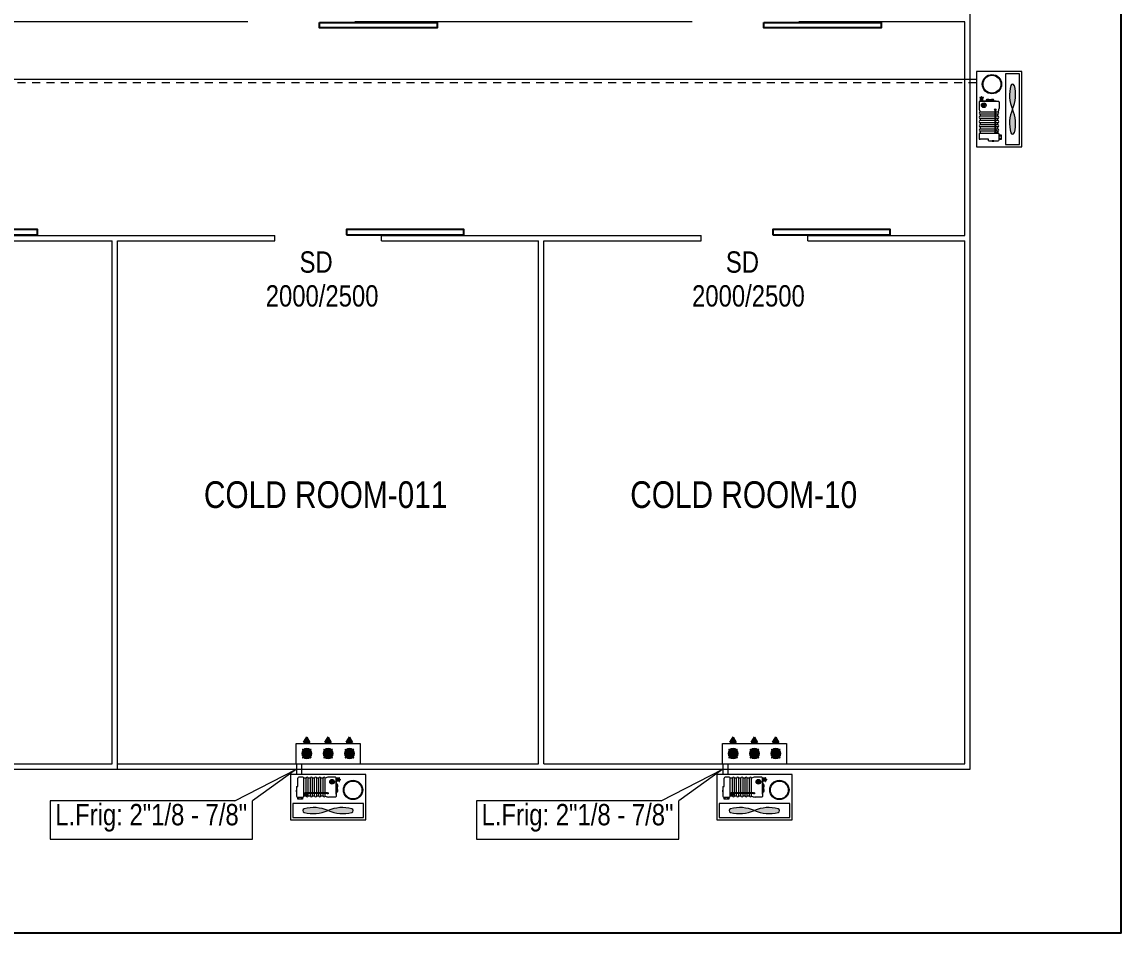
# Model space of a CAD drawing. Header units: millimetres. Extents: x 3417.1 to 3507.1, y 1298.2 to 1329.8.
# Drawn here: x 3486.51 to 3507.11, y 1298.18 to 1315.26 of the extents above; entities that cross this region are included whole.
import ezdxf

# ---------------------------------------------------------------- set-up
doc = ezdxf.new("R2010")
doc.units = ezdxf.units.MM
doc.linetypes.add('JIS_02_0.7', pattern=[1.35, 0.75, -0.6])
for name, color, linetype, lineweight in [('Contour', 7, 'Continuous', 9), ('Froid', 6, 'Continuous', 9), ('P.A.C', 112, 'Continuous', 13)]:
    doc.layers.add(name, color=color, linetype=linetype, lineweight=lineweight)
doc.layers.add('Porte', color=8, linetype='Continuous')
doc.layers.add('Text01', color=42, linetype='Continuous')
doc.styles.get("Standard").update_dxf_attribs({"font": 'arial.ttf'})

# ---------------------------------------------------------------- blocks, each defined once
blk = doc.blocks.new('GTEW')
at = {"layer": 'Froid'}
h = blk.add_hatch(color=256, dxfattribs=at)
h.dxf.hatch_style = 1
h.set_gradient(color1=(255, 0, 255), color2=(173, 173, 173), tint=1, name='SPHERICAL')
h.paths.add_polyline_path([(3505.073, 1313.621, 0.170197), (3505.107, 1314.065, 0.76774), (3505.039, 1314.065, 0.170197)])
h.paths.add_polyline_path([(3505.039, 1313.177, 0.76774), (3505.107, 1313.177, 0.170197), (3505.073, 1313.621, 0.170197)])
h = blk.add_hatch(color=256, dxfattribs=at)
h.dxf.hatch_style = 1
h.paths.add_polyline_path([(3504.496, 1313.854), (3504.498, 1313.85), (3504.487, 1313.85), (3504.489, 1313.854)])
h.paths.add_polyline_path([(3504.496, 1313.85), (3504.496, 1313.847), (3504.49, 1313.847), (3504.49, 1313.85)])
h.paths.add_polyline_path([(3504.498, 1313.85), (3504.498, 1313.847), (3504.496, 1313.847), (3504.496, 1313.85)])
h.paths.add_polyline_path([(3504.49, 1313.85), (3504.49, 1313.847), (3504.487, 1313.847), (3504.487, 1313.85)])
h = blk.add_hatch(color=256, dxfattribs=at)
h.dxf.hatch_style = 1
h.paths.add_polyline_path([(3504.551, 1313.736), (3504.551, 1313.656, -0.103921), (3504.534, 1313.652, -1), (3504.534, 1313.74, -0.103921)])
h = blk.add_hatch(color=256, dxfattribs=at)
h.dxf.hatch_style = 1
h.paths.add_polyline_path([(3504.749, 1313.605, -1), (3504.749, 1313.623, -1)])
h = blk.add_hatch(color=256, dxfattribs=at)
h.dxf.hatch_style = 1
h.paths.add_polyline_path([(3504.794, 1313.18), (3504.797, 1313.18), (3504.797, 1313.17), (3504.776, 1313.17, 0.190781)])
h.paths.add_polyline_path([(3504.768, 1313.17), (3504.763, 1313.17, -0.414214), (3504.743, 1313.19), (3504.743, 1313.198, 0.376247)])
h.paths.add_polyline_path([(3504.746, 1313.21, 0.106016), (3504.743, 1313.198), (3504.743, 1313.21)])
h.paths.add_polyline_path([(3504.774, 1313.18), (3504.775, 1313.18, -0.041034), (3504.772, 1313.18, -0.427359), (3504.754, 1313.199, 0.398981)])
h = blk.add_hatch(color=256, dxfattribs=at)
h.dxf.hatch_style = 1
h.paths.add_polyline_path([(3504.797, 1313.21), (3504.797, 1313.185, -0.051406), (3504.794, 1313.18), (3504.775, 1313.18, 0.579239), (3504.786, 1313.21)])
for points in [[(3491.787, 1301.759), (3491.906, 1301.759), (3491.846, 1301.86)], [(3492.187, 1301.759), (3492.306, 1301.759), (3492.246, 1301.86)], [(3492.587, 1301.759), (3492.706, 1301.759), (3492.646, 1301.86)], [(3499.777, 1301.759), (3499.896, 1301.759), (3499.836, 1301.86)], [(3500.177, 1301.759), (3500.296, 1301.759), (3500.236, 1301.86)], [(3500.577, 1301.759), (3500.696, 1301.759), (3500.636, 1301.86)]]:
    blk.add_hatch(color=256, dxfattribs=at).paths.add_polyline_path(points)
h = blk.add_hatch(color=256, dxfattribs=at)
h.dxf.hatch_style = 1
h.paths.add_polyline_path([(3492.36, 1301), (3492.279, 1301, -0.103921), (3492.276, 1301.017, -1), (3492.363, 1301.017, -0.103921)])
h = blk.add_hatch(color=256, dxfattribs=at)
h.dxf.hatch_style = 1
h.paths.add_polyline_path([(3492.478, 1301.055), (3492.473, 1301.053), (3492.473, 1301.064), (3492.478, 1301.062)])
h.paths.add_polyline_path([(3492.473, 1301.055), (3492.47, 1301.055), (3492.47, 1301.061), (3492.473, 1301.061)])
h.paths.add_polyline_path([(3492.473, 1301.053), (3492.47, 1301.053), (3492.47, 1301.055), (3492.473, 1301.055)])
h.paths.add_polyline_path([(3492.473, 1301.061), (3492.47, 1301.061), (3492.47, 1301.064), (3492.473, 1301.064)])
h = blk.add_hatch(color=256, dxfattribs=at)
h.dxf.hatch_style = 1
h.paths.add_polyline_path([(3500.35, 1301), (3500.269, 1301, -0.103921), (3500.266, 1301.017, -1), (3500.353, 1301.017, -0.103921)])
h = blk.add_hatch(color=256, dxfattribs=at)
h.dxf.hatch_style = 1
h.paths.add_polyline_path([(3500.468, 1301.055), (3500.463, 1301.053), (3500.463, 1301.064), (3500.468, 1301.062)])
h.paths.add_polyline_path([(3500.463, 1301.055), (3500.46, 1301.055), (3500.46, 1301.061), (3500.463, 1301.061)])
h.paths.add_polyline_path([(3500.463, 1301.053), (3500.46, 1301.053), (3500.46, 1301.055), (3500.463, 1301.055)])
h.paths.add_polyline_path([(3500.463, 1301.061), (3500.46, 1301.061), (3500.46, 1301.064), (3500.463, 1301.064)])
h = blk.add_hatch(color=256, dxfattribs=at)
h.dxf.hatch_style = 1
h.paths.add_polyline_path([(3491.804, 1300.757), (3491.804, 1300.754), (3491.793, 1300.754), (3491.793, 1300.775, 0.190781)])
h.paths.add_polyline_path([(3491.793, 1300.783), (3491.793, 1300.788, -0.414214), (3491.813, 1300.808), (3491.822, 1300.808, 0.376247)])
h.paths.add_polyline_path([(3491.833, 1300.805, 0.106016), (3491.822, 1300.808), (3491.833, 1300.808)])
h.paths.add_polyline_path([(3491.804, 1300.778), (3491.804, 1300.776, -0.041034), (3491.803, 1300.779, -0.427359), (3491.823, 1300.797, 0.398981)])
h = blk.add_hatch(color=256, dxfattribs=at)
h.dxf.hatch_style = 1
h.paths.add_polyline_path([(3491.833, 1300.754), (3491.809, 1300.754, -0.051406), (3491.804, 1300.757), (3491.804, 1300.776, 0.579239), (3491.833, 1300.765)])
h = blk.add_hatch(color=256, dxfattribs=at)
h.dxf.hatch_style = 1
h.paths.add_polyline_path([(3492.229, 1300.802, -1), (3492.246, 1300.802, -1)])
h = blk.add_hatch(color=256, dxfattribs=at)
h.dxf.hatch_style = 1
h.paths.add_polyline_path([(3499.794, 1300.757), (3499.794, 1300.754), (3499.783, 1300.754), (3499.783, 1300.775, 0.190781)])
h.paths.add_polyline_path([(3499.783, 1300.783), (3499.783, 1300.788, -0.414214), (3499.803, 1300.808), (3499.812, 1300.808, 0.376247)])
h.paths.add_polyline_path([(3499.823, 1300.805, 0.106016), (3499.812, 1300.808), (3499.823, 1300.808)])
h.paths.add_polyline_path([(3499.794, 1300.778), (3499.794, 1300.776, -0.041034), (3499.793, 1300.779, -0.427359), (3499.813, 1300.797, 0.398981)])
h = blk.add_hatch(color=256, dxfattribs=at)
h.dxf.hatch_style = 1
h.paths.add_polyline_path([(3499.823, 1300.754), (3499.799, 1300.754, -0.051406), (3499.794, 1300.757), (3499.794, 1300.776, 0.579239), (3499.823, 1300.765)])
h = blk.add_hatch(color=256, dxfattribs=at)
h.dxf.hatch_style = 1
h.paths.add_polyline_path([(3500.219, 1300.802, -1), (3500.236, 1300.802, -1)])
h = blk.add_hatch(color=256, dxfattribs=at)
h.dxf.hatch_style = 1
h.set_gradient(color1=(255, 0, 255), color2=(173, 173, 173), tint=1, name='SPHERICAL')
h.paths.add_polyline_path([(3492.244, 1300.478, 0.170197), (3492.688, 1300.444, 0.76774), (3492.688, 1300.512, 0.170197)])
h.paths.add_polyline_path([(3491.8, 1300.512, 0.76774), (3491.8, 1300.444, 0.170197), (3492.244, 1300.478, 0.170197)])
h = blk.add_hatch(color=256, dxfattribs=at)
h.dxf.hatch_style = 1
h.set_gradient(color1=(255, 0, 255), color2=(173, 173, 173), tint=1, name='SPHERICAL')
h.paths.add_polyline_path([(3500.234, 1300.478, 0.170197), (3500.678, 1300.444, 0.76774), (3500.678, 1300.512, 0.170197)])
h.paths.add_polyline_path([(3499.79, 1300.512, 0.76774), (3499.79, 1300.444, 0.170197), (3500.234, 1300.478, 0.170197)])
at = {"layer": 'Contour'}
for p, q in [((3504.281, 1301.256), (3504.281, 1325.256)), ((3490.744, 1315.256), (3484.419, 1315.256)), ((3499.069, 1315.256), (3492.744, 1315.256)), ((3504.181, 1315.256), (3501.069, 1315.256)), ((3504.181, 1311.256), (3504.181, 1315.256)), ((3485.256, 1311.256), (3491.246, 1311.256)), ((3491.246, 1311.156), (3491.246, 1311.256)), ((3493.246, 1311.256), (3499.236, 1311.256)), ((3493.246, 1311.156), (3493.246, 1311.256)), ((3499.236, 1311.156), (3499.236, 1311.256)), ((3501.236, 1311.256), (3504.181, 1311.256)), ((3501.236, 1311.156), (3501.236, 1311.256)), ((3485.256, 1311.156), (3488.201, 1311.156)), ((3488.201, 1301.356), (3488.201, 1311.156)), ((3488.301, 1311.156), (3491.246, 1311.156)), ((3488.301, 1301.356), (3488.301, 1311.156)), ((3493.246, 1311.156), (3496.191, 1311.156)), ((3496.191, 1301.356), (3496.191, 1311.156)), ((3496.291, 1311.156), (3499.236, 1311.156)), ((3496.291, 1301.356), (3496.291, 1311.156)), ((3501.236, 1311.156), (3504.181, 1311.156)), ((3504.181, 1301.356), (3504.181, 1311.156)), ((3424.281, 1301.256), (3504.281, 1301.256)), ((3480.311, 1301.356), (3488.201, 1301.356)), ((3488.301, 1301.356), (3496.191, 1301.356)), ((3488.301, 1301.256), (3488.301, 1301.356)), ((3496.291, 1301.356), (3504.181, 1301.356))]:
    blk.add_line(p, q, dxfattribs=at)
at = {"layer": 'Froid'}
for p, q in [((3504.397, 1314.18), (3468.571, 1314.18)), ((3504.489, 1313.854), (3504.487, 1313.85)), ((3504.487, 1313.847), (3504.487, 1313.85)), ((3504.487, 1313.85), (3504.498, 1313.85)), ((3504.496, 1313.854), (3504.489, 1313.854)), ((3504.489, 1313.847), (3504.496, 1313.847)), ((3504.49, 1313.85), (3504.49, 1313.847)), ((3504.498, 1313.85), (3504.496, 1313.854)), ((3504.496, 1313.85), (3504.496, 1313.847)), ((3504.498, 1313.847), (3504.498, 1313.85)), ((3504.551, 1313.656), (3504.551, 1313.736)), ((3504.603, 1313.805), (3504.603, 1313.8)), ((3504.611, 1313.8), (3504.611, 1313.805)), ((3504.617, 1313.805), (3504.617, 1313.8)), ((3504.692, 1313.805), (3504.692, 1313.8)), ((3504.699, 1313.8), (3504.699, 1313.805)), ((3504.699, 1313.8), (3504.699, 1313.803)), ((3504.706, 1313.805), (3504.706, 1313.8)), ((3504.465, 1313.568), (3504.465, 1313.568)), ((3504.797, 1313.568), (3504.469, 1313.568)), ((3504.797, 1313.528), (3504.469, 1313.528)), ((3504.743, 1313.603), (3504.743, 1313.19)), ((3504.754, 1313.603), (3504.754, 1313.452)), ((3504.801, 1313.568), (3504.801, 1313.568)), ((3504.797, 1313.489), (3504.469, 1313.489)), ((3504.797, 1313.449), (3504.469, 1313.449)), ((3504.797, 1313.409), (3504.469, 1313.409)), ((3504.797, 1313.369), (3504.469, 1313.369)), ((3504.797, 1313.329), (3504.469, 1313.329)), ((3504.754, 1313.438), (3504.754, 1313.22)), ((3504.445, 1313.149), (3504.445, 1313.077)), ((3504.801, 1313.169), (3504.465, 1313.169)), ((3504.797, 1313.29), (3504.469, 1313.29)), ((3504.797, 1313.25), (3504.469, 1313.25)), ((3504.797, 1313.21), (3504.469, 1313.21)), ((3504.821, 1313.048), (3504.821, 1313.149)), ((3504.623, 1313.057), (3504.465, 1313.057)), ((3504.623, 1313.028), (3504.623, 1313.057)), ((3504.623, 1313.028), (3504.801, 1313.028)), ((3504.699, 1313.022), (3504.699, 1313.028)), ((3504.706, 1313.028), (3504.706, 1313.022)), ((3504.713, 1313.022), (3504.713, 1313.028)), ((3491.787, 1301.759), (3491.846, 1301.86)), ((3491.846, 1301.86), (3491.906, 1301.759)), ((3492.187, 1301.759), (3492.246, 1301.86)), ((3492.246, 1301.86), (3492.306, 1301.759)), ((3492.587, 1301.759), (3492.646, 1301.86)), ((3492.646, 1301.86), (3492.706, 1301.759)), ((3499.777, 1301.759), (3499.836, 1301.86)), ((3499.836, 1301.86), (3499.896, 1301.759)), ((3500.177, 1301.759), (3500.236, 1301.86)), ((3500.236, 1301.86), (3500.296, 1301.759)), ((3500.577, 1301.759), (3500.636, 1301.86)), ((3500.636, 1301.86), (3500.696, 1301.759)), ((3491.646, 1301.735), (3492.846, 1301.735)), ((3491.646, 1301.356), (3491.646, 1301.735)), ((3491.787, 1301.759), (3491.906, 1301.759)), ((3492.187, 1301.759), (3492.306, 1301.759)), ((3492.587, 1301.759), (3492.706, 1301.759)), ((3492.846, 1301.735), (3492.846, 1301.356)), ((3499.636, 1301.735), (3500.836, 1301.735)), ((3499.636, 1301.356), (3499.636, 1301.735)), ((3499.777, 1301.759), (3499.896, 1301.759)), ((3500.177, 1301.759), (3500.296, 1301.759)), ((3500.577, 1301.759), (3500.696, 1301.759)), ((3500.836, 1301.735), (3500.836, 1301.356)), ((3491.646, 1301.356), (3492.846, 1301.356)), ((3491.747, 1301.356), (3491.747, 1301.154)), ((3499.636, 1301.356), (3500.836, 1301.356)), ((3499.737, 1301.356), (3499.737, 1301.154)), ((3491.68, 1300.928), (3491.68, 1301.086)), ((3491.772, 1301.106), (3491.7, 1301.106)), ((3491.792, 1300.75), (3491.792, 1301.086)), ((3491.833, 1300.754), (3491.833, 1301.082)), ((3491.873, 1300.754), (3491.873, 1301.082)), ((3491.913, 1300.754), (3491.913, 1301.082)), ((3491.953, 1300.754), (3491.953, 1301.082)), ((3491.993, 1300.754), (3491.993, 1301.082)), ((3492.032, 1300.754), (3492.032, 1301.082)), ((3492.072, 1300.754), (3492.072, 1301.082)), ((3492.112, 1300.754), (3492.112, 1301.082)), ((3492.152, 1300.754), (3492.152, 1301.082)), ((3492.192, 1301.086), (3492.191, 1301.086)), ((3492.192, 1300.754), (3492.192, 1301.082)), ((3492.279, 1301), (3492.36, 1301)), ((3492.47, 1301.064), (3492.473, 1301.064)), ((3492.47, 1301.062), (3492.47, 1301.055)), ((3492.473, 1301.061), (3492.47, 1301.061)), ((3492.473, 1301.055), (3492.47, 1301.055)), ((3492.47, 1301.053), (3492.473, 1301.053)), ((3492.473, 1301.064), (3492.473, 1301.053)), ((3492.478, 1301.062), (3492.473, 1301.064)), ((3492.473, 1301.053), (3492.478, 1301.055)), ((3492.478, 1301.055), (3492.478, 1301.062)), ((3499.67, 1300.928), (3499.67, 1301.086)), ((3499.762, 1301.106), (3499.69, 1301.106)), ((3499.782, 1300.75), (3499.782, 1301.086)), ((3499.823, 1300.754), (3499.823, 1301.082)), ((3499.863, 1300.754), (3499.863, 1301.082)), ((3499.903, 1300.754), (3499.903, 1301.082)), ((3499.943, 1300.754), (3499.943, 1301.082)), ((3499.983, 1300.754), (3499.983, 1301.082)), ((3500.022, 1300.754), (3500.022, 1301.082)), ((3500.062, 1300.754), (3500.062, 1301.082)), ((3500.102, 1300.754), (3500.102, 1301.082)), ((3500.142, 1300.754), (3500.142, 1301.082)), ((3500.182, 1301.086), (3500.181, 1301.086)), ((3500.182, 1300.754), (3500.182, 1301.082)), ((3500.269, 1301), (3500.35, 1301)), ((3500.46, 1301.064), (3500.463, 1301.064)), ((3500.46, 1301.062), (3500.46, 1301.055)), ((3500.463, 1301.061), (3500.46, 1301.061)), ((3500.463, 1301.055), (3500.46, 1301.055)), ((3500.46, 1301.053), (3500.463, 1301.053)), ((3500.463, 1301.064), (3500.463, 1301.053)), ((3500.468, 1301.062), (3500.463, 1301.064)), ((3500.463, 1301.053), (3500.468, 1301.055)), ((3500.468, 1301.055), (3500.468, 1301.062)), ((3491.645, 1300.852), (3491.651, 1300.852)), ((3491.651, 1300.845), (3491.645, 1300.845)), ((3491.645, 1300.838), (3491.651, 1300.838)), ((3491.651, 1300.928), (3491.651, 1300.75)), ((3491.651, 1300.928), (3491.68, 1300.928)), ((3492.227, 1300.808), (3491.813, 1300.808)), ((3492.061, 1300.797), (3491.844, 1300.797)), ((3492.226, 1300.797), (3492.076, 1300.797)), ((3492.192, 1300.75), (3492.191, 1300.75)), ((3492.429, 1300.948), (3492.423, 1300.948)), ((3492.423, 1300.94), (3492.429, 1300.94)), ((3492.429, 1300.934), (3492.423, 1300.934)), ((3492.429, 1300.859), (3492.423, 1300.859)), ((3492.423, 1300.852), (3492.426, 1300.852)), ((3492.423, 1300.852), (3492.429, 1300.852)), ((3492.429, 1300.845), (3492.423, 1300.845)), ((3499.635, 1300.852), (3499.641, 1300.852)), ((3499.641, 1300.845), (3499.635, 1300.845)), ((3499.635, 1300.838), (3499.641, 1300.838)), ((3499.641, 1300.928), (3499.641, 1300.75)), ((3499.641, 1300.928), (3499.67, 1300.928)), ((3500.217, 1300.808), (3499.803, 1300.808)), ((3500.051, 1300.797), (3499.834, 1300.797)), ((3500.216, 1300.797), (3500.066, 1300.797)), ((3500.182, 1300.75), (3500.181, 1300.75)), ((3500.419, 1300.948), (3500.413, 1300.948)), ((3500.413, 1300.94), (3500.419, 1300.94)), ((3500.419, 1300.934), (3500.413, 1300.934)), ((3500.419, 1300.859), (3500.413, 1300.859)), ((3500.413, 1300.852), (3500.416, 1300.852)), ((3500.413, 1300.852), (3500.419, 1300.852)), ((3500.419, 1300.845), (3500.413, 1300.845)), ((3491.671, 1300.73), (3491.772, 1300.73)), ((3499.661, 1300.73), (3499.762, 1300.73))]:
    blk.add_line(p, q, dxfattribs=at)
at = {"layer": 'Froid', "linetype": 'JIS_02_0.7', "ltscale": 0.2}
blk.add_line((3504.397, 1314.117), (3468.571, 1314.117), dxfattribs=at)
at = {"layer": 'Froid', "color": 8}
for p, q in [((3490.496, 1300.657), (3491.655, 1301.256)), ((3491.655, 1301.255), (3490.827, 1300.657)), ((3498.486, 1300.657), (3499.645, 1301.256)), ((3499.645, 1301.255), (3498.817, 1300.657))]:
    blk.add_line(p, q, dxfattribs=at)
at = {"layer": 'Froid', "linetype": 'JIS_02_0.7'}
for p, q in [((3491.655, 1301.356), (3491.655, 1301.154)), ((3499.645, 1301.356), (3499.645, 1301.154))]:
    blk.add_line(p, q, dxfattribs=at)
at = {"layer": 'Froid', "ltscale": 0.1}
for points in [[(3505.25, 1312.915), (3505.25, 1314.33), (3504.397, 1314.33), (3504.397, 1312.915)], [(3491.539, 1300.301), (3492.953, 1300.301), (3492.953, 1301.154), (3491.539, 1301.154)], [(3499.529, 1300.301), (3500.943, 1300.301), (3500.943, 1301.154), (3499.529, 1301.154)]]:
    blk.add_lwpolyline(points, close=True, dxfattribs=at)
at = {"layer": 'Froid'}
for points in [[(3505.203, 1312.958), (3505.203, 1314.283), (3504.943, 1314.283), (3504.943, 1312.958)], [(3504.526, 1313.832), (3504.526, 1313.839), (3504.459, 1313.839), (3504.459, 1313.832)], [(3504.515, 1313.774), (3504.515, 1313.832), (3504.469, 1313.832), (3504.469, 1313.774)], [(3504.725, 1313.774), (3504.725, 1313.8), (3504.579, 1313.8), (3504.579, 1313.774)], [(3504.821, 1313.055), (3504.821, 1313.144), (3504.859, 1313.144), (3504.859, 1313.055)], [(3492.397, 1301.036), (3492.455, 1301.036), (3492.455, 1301.082), (3492.397, 1301.082)], [(3492.397, 1300.826), (3492.423, 1300.826), (3492.423, 1300.972), (3492.397, 1300.972)], [(3492.455, 1301.025), (3492.462, 1301.025), (3492.462, 1301.092), (3492.455, 1301.092)], [(3500.387, 1301.036), (3500.445, 1301.036), (3500.445, 1301.082), (3500.387, 1301.082)], [(3500.387, 1300.826), (3500.413, 1300.826), (3500.413, 1300.972), (3500.387, 1300.972)], [(3500.445, 1301.025), (3500.452, 1301.025), (3500.452, 1301.092), (3500.445, 1301.092)], [(3491.582, 1300.348), (3492.907, 1300.348), (3492.907, 1300.608), (3491.582, 1300.608)], [(3491.679, 1300.73), (3491.767, 1300.73), (3491.767, 1300.692), (3491.679, 1300.692)], [(3499.572, 1300.348), (3500.897, 1300.348), (3500.897, 1300.608), (3499.572, 1300.608)], [(3499.669, 1300.73), (3499.757, 1300.73), (3499.757, 1300.692), (3499.669, 1300.692)]]:
    blk.add_lwpolyline(points, close=True, dxfattribs=at)
for points in [[(3504.767, 1313.774), (3504.465, 1313.774, 0.414214), (3504.445, 1313.754), (3504.445, 1313.634)], [(3504.499, 1313.774), (3504.801, 1313.774, -0.414214), (3504.821, 1313.754), (3504.821, 1313.634)], [(3492.397, 1300.784), (3492.397, 1301.086, 0.414214), (3492.377, 1301.106), (3492.258, 1301.106)], [(3492.397, 1301.052), (3492.397, 1300.75, -0.414214), (3492.377, 1300.73), (3492.258, 1300.73)], [(3500.387, 1300.784), (3500.387, 1301.086, 0.414214), (3500.367, 1301.106), (3500.248, 1301.106)], [(3500.387, 1301.052), (3500.387, 1300.75, -0.414214), (3500.367, 1300.73), (3500.248, 1300.73)]]:
    blk.add_lwpolyline(points, format="xyb", dxfattribs=at)
for points in [[(3504.487, 1313.847), (3504.498, 1313.847)], [(3504.469, 1313.528), (3504.469, 1313.489)], [(3504.797, 1313.489), (3504.797, 1313.528)], [(3504.469, 1313.449), (3504.469, 1313.409)], [(3504.469, 1313.369), (3504.469, 1313.329)], [(3504.797, 1313.409), (3504.797, 1313.449)], [(3504.797, 1313.329), (3504.797, 1313.369)], [(3504.469, 1313.29), (3504.469, 1313.25)], [(3504.469, 1313.21), (3504.469, 1313.169)], [(3504.797, 1313.25), (3504.797, 1313.29)], [(3504.797, 1313.169), (3504.797, 1313.21)], [(3491.833, 1301.082), (3491.792, 1301.082)], [(3491.913, 1301.082), (3491.873, 1301.082)], [(3491.993, 1301.082), (3491.953, 1301.082)], [(3492.072, 1301.082), (3492.032, 1301.082)], [(3492.152, 1301.082), (3492.112, 1301.082)], [(3492.47, 1301.064), (3492.47, 1301.053)], [(3499.823, 1301.082), (3499.782, 1301.082)], [(3499.903, 1301.082), (3499.863, 1301.082)], [(3499.983, 1301.082), (3499.943, 1301.082)], [(3500.062, 1301.082), (3500.022, 1301.082)], [(3500.142, 1301.082), (3500.102, 1301.082)], [(3500.46, 1301.064), (3500.46, 1301.053)], [(3491.792, 1300.754), (3491.833, 1300.754)], [(3491.873, 1300.754), (3491.913, 1300.754)], [(3491.953, 1300.754), (3491.993, 1300.754)], [(3492.032, 1300.754), (3492.072, 1300.754)], [(3492.112, 1300.754), (3492.152, 1300.754)], [(3499.782, 1300.754), (3499.823, 1300.754)], [(3499.863, 1300.754), (3499.903, 1300.754)], [(3499.943, 1300.754), (3499.983, 1300.754)], [(3500.022, 1300.754), (3500.062, 1300.754)], [(3500.102, 1300.754), (3500.142, 1300.754)]]:
    blk.add_lwpolyline(points, dxfattribs=at)
for points in [[(3504.623, 1313.805), (3504.597, 1313.805, 0.414214), (3504.593, 1313.802), (3504.593, 1313.8), (3504.627, 1313.8), (3504.627, 1313.802, 0.414214)], [(3504.712, 1313.805), (3504.685, 1313.805, 0.414214), (3504.681, 1313.802), (3504.681, 1313.8), (3504.716, 1313.8), (3504.716, 1313.802, 0.414214)], [(3504.694, 1313.022), (3504.72, 1313.022, 0.414214), (3504.724, 1313.026), (3504.724, 1313.028), (3504.69, 1313.028), (3504.69, 1313.026, 0.414214)], [(3492.429, 1300.928), (3492.429, 1300.954, 0.414214), (3492.425, 1300.958), (3492.423, 1300.958), (3492.423, 1300.924), (3492.425, 1300.924, 0.414214)], [(3500.419, 1300.928), (3500.419, 1300.954, 0.414214), (3500.415, 1300.958), (3500.413, 1300.958), (3500.413, 1300.924), (3500.415, 1300.924, 0.414214)], [(3491.645, 1300.857), (3491.645, 1300.831, 0.414214), (3491.649, 1300.827), (3491.651, 1300.827), (3491.651, 1300.861), (3491.649, 1300.861, 0.414214)], [(3492.429, 1300.839), (3492.429, 1300.866, 0.414214), (3492.425, 1300.87), (3492.423, 1300.87), (3492.423, 1300.835), (3492.425, 1300.835, 0.414214)], [(3499.635, 1300.857), (3499.635, 1300.831, 0.414214), (3499.639, 1300.827), (3499.641, 1300.827), (3499.641, 1300.861), (3499.639, 1300.861, 0.414214)], [(3500.419, 1300.839), (3500.419, 1300.866, 0.414214), (3500.415, 1300.87), (3500.413, 1300.87), (3500.413, 1300.835), (3500.415, 1300.835, 0.414214)]]:
    blk.add_lwpolyline(points, format="xyb", close=True, dxfattribs=at)
at = {"layer": 'Froid', "color": 8}
for points in [[(3490.496, 1300.657), (3487.036, 1300.657), (3487.036, 1299.943), (3490.827, 1299.943), (3490.827, 1300.657)], [(3498.486, 1300.657), (3495.026, 1300.657), (3495.026, 1299.943), (3498.817, 1299.943), (3498.817, 1300.657)]]:
    blk.add_lwpolyline(points, dxfattribs=at)
at = {"layer": 'Froid'}
for centre, radius in [((3504.688, 1314.09), 0.181), ((3504.688, 1314.09), 0.167), ((3504.492, 1313.804), 0.00872), ((3504.492, 1313.804), 0.00701), ((3504.492, 1313.804), 0.00439), ((3504.492, 1313.804), 0.00261), ((3504.534, 1313.696), 0.0438), ((3504.749, 1313.614), 0.0121), ((3504.749, 1313.614), 0.0087), ((3504.772, 1313.198), 0.0285), ((3504.772, 1313.198), 0.0183), ((3504.842, 1313.122), 0.00852), ((3504.841, 1313.069), 0.00794), ((3492.32, 1301.017), 0.0438), ((3492.427, 1301.059), 0.00872), ((3492.427, 1301.059), 0.00701), ((3492.427, 1301.059), 0.00439), ((3492.427, 1301.059), 0.00261), ((3492.713, 1300.863), 0.181), ((3492.713, 1300.863), 0.167), ((3500.31, 1301.017), 0.0438), ((3500.417, 1301.059), 0.00872), ((3500.417, 1301.059), 0.00701), ((3500.417, 1301.059), 0.00439), ((3500.417, 1301.059), 0.00261), ((3500.703, 1300.863), 0.181), ((3500.703, 1300.863), 0.167), ((3491.822, 1300.779), 0.0285), ((3491.822, 1300.779), 0.0183), ((3492.237, 1300.802), 0.0121), ((3492.237, 1300.802), 0.0087), ((3499.812, 1300.779), 0.0285), ((3499.812, 1300.779), 0.0183), ((3500.227, 1300.802), 0.0121), ((3500.227, 1300.802), 0.0087), ((3491.693, 1300.71), 0.00794), ((3491.746, 1300.709), 0.00852), ((3499.683, 1300.71), 0.00794), ((3499.736, 1300.709), 0.00852)]:
    blk.add_circle(centre, radius, dxfattribs=at)
for centre, radius, start, end in [((3505.69, 1313.891), 0.673, 165.0298, 203.6659), ((3505.073, 1314.056), 0.035, 14.9702, 165.0298), ((3504.457, 1313.891), 0.673, 336.3341, 14.9702), ((3504.85, 1313.72), 0.414, 191.9747, 201.5456), ((3504.469, 1313.548), 0.0199, 90, 270), ((3504.797, 1313.548), 0.0199, 270, 90), ((3504.417, 1313.72), 0.414, 338.4544, 348.0253), ((3505.69, 1313.351), 0.673, 156.3341, 194.9702), ((3504.457, 1313.351), 0.673, 345.0298, 23.6659), ((3504.469, 1313.469), 0.0199, 90, 270), ((3504.469, 1313.389), 0.0199, 90, 270), ((3504.469, 1313.309), 0.0199, 90, 270), ((3504.756, 1313.452), 0.00199, 180, 270), ((3504.756, 1313.438), 0.00199, 90, 180), ((3504.797, 1313.469), 0.0199, 270, 90), ((3504.797, 1313.389), 0.0199, 270, 90), ((3504.797, 1313.309), 0.0199, 270, 90), ((3504.465, 1313.149), 0.0199, 90, 180), ((3504.469, 1313.23), 0.0199, 90, 270), ((3504.763, 1313.19), 0.0199, 180, 270), ((3504.774, 1313.2), 0.0199, 180, 270), ((3504.797, 1313.23), 0.0199, 270, 90), ((3504.801, 1313.149), 0.0199, 0, 90), ((3505.073, 1313.186), 0.035, 194.9702, 345.0298), ((3504.465, 1313.077), 0.0199, 180, 270), ((3504.801, 1313.048), 0.0199, 270, 0), ((3491.7, 1301.086), 0.0199, 90, 180), ((3491.772, 1301.086), 0.0199, 0, 90), ((3491.853, 1301.082), 0.0199, 0, 180), ((3491.933, 1301.082), 0.0199, 0, 180), ((3492.013, 1301.082), 0.0199, 0, 180), ((3492.092, 1301.082), 0.0199, 0, 180), ((3492.172, 1301.082), 0.0199, 0, 180), ((3492.344, 1300.701), 0.414, 101.9747, 111.5456), ((3499.69, 1301.086), 0.0199, 90, 180), ((3499.762, 1301.086), 0.0199, 0, 90), ((3499.843, 1301.082), 0.0199, 0, 180), ((3499.923, 1301.082), 0.0199, 0, 180), ((3500.003, 1301.082), 0.0199, 0, 180), ((3500.082, 1301.082), 0.0199, 0, 180), ((3500.162, 1301.082), 0.0199, 0, 180), ((3500.334, 1300.701), 0.414, 101.9747, 111.5456), ((3491.671, 1300.75), 0.0199, 180, 270), ((3491.772, 1300.75), 0.0199, 270, 0), ((3491.813, 1300.788), 0.0199, 90, 180), ((3491.824, 1300.778), 0.0199, 90, 180), ((3491.853, 1300.754), 0.0199, 180, 0), ((3491.933, 1300.754), 0.0199, 180, 0), ((3492.013, 1300.754), 0.0199, 180, 0), ((3492.061, 1300.795), 0.00199, 0, 90), ((3492.092, 1300.754), 0.0199, 180, 0), ((3492.076, 1300.795), 0.00199, 90, 180), ((3492.172, 1300.754), 0.0199, 180, 0), ((3492.344, 1301.134), 0.414, 248.4544, 258.0253), ((3499.661, 1300.75), 0.0199, 180, 270), ((3499.762, 1300.75), 0.0199, 270, 0), ((3499.803, 1300.788), 0.0199, 90, 180), ((3499.814, 1300.778), 0.0199, 90, 180), ((3499.843, 1300.754), 0.0199, 180, 0), ((3499.923, 1300.754), 0.0199, 180, 0), ((3500.003, 1300.754), 0.0199, 180, 0), ((3500.051, 1300.795), 0.00199, 0, 90), ((3500.082, 1300.754), 0.0199, 180, 0), ((3500.066, 1300.795), 0.00199, 90, 180), ((3500.162, 1300.754), 0.0199, 180, 0), ((3500.334, 1301.134), 0.414, 248.4544, 258.0253), ((3491.809, 1300.478), 0.035, 104.9702, 255.0298), ((3491.974, 1299.861), 0.673, 66.3341, 104.9702), ((3491.974, 1301.094), 0.673, 255.0298, 293.6659), ((3492.515, 1299.861), 0.673, 75.0298, 113.6659), ((3492.515, 1301.094), 0.673, 246.3341, 284.9702), ((3492.679, 1300.478), 0.035, 284.9702, 75.0298), ((3499.799, 1300.478), 0.035, 104.9702, 255.0298), ((3499.964, 1299.861), 0.673, 66.3341, 104.9702), ((3499.964, 1301.094), 0.673, 255.0298, 293.6659), ((3500.505, 1299.861), 0.673, 75.0298, 113.6659), ((3500.505, 1301.094), 0.673, 246.3341, 284.9702), ((3500.669, 1300.478), 0.035, 284.9702, 75.0298)]:
    blk.add_arc(centre, radius, start, end, dxfattribs=at)
at = {"layer": 'P.A.C'}
for p, q in [((3491.83, 1301.556), (3491.768, 1301.617)), ((3491.836, 1301.562), (3491.774, 1301.624)), ((3491.856, 1301.562), (3491.918, 1301.624)), ((3491.863, 1301.556), (3491.924, 1301.617)), ((3492.23, 1301.556), (3492.168, 1301.617)), ((3492.236, 1301.562), (3492.174, 1301.624)), ((3492.256, 1301.562), (3492.318, 1301.624)), ((3492.263, 1301.556), (3492.324, 1301.617)), ((3492.63, 1301.556), (3492.568, 1301.617)), ((3492.636, 1301.562), (3492.574, 1301.624)), ((3492.656, 1301.562), (3492.718, 1301.624)), ((3492.663, 1301.556), (3492.724, 1301.617)), ((3499.82, 1301.556), (3499.758, 1301.617)), ((3499.826, 1301.562), (3499.764, 1301.624)), ((3499.846, 1301.562), (3499.908, 1301.624)), ((3499.853, 1301.556), (3499.914, 1301.617)), ((3500.22, 1301.556), (3500.158, 1301.617)), ((3500.226, 1301.562), (3500.164, 1301.624)), ((3500.246, 1301.562), (3500.308, 1301.624)), ((3500.253, 1301.556), (3500.314, 1301.617)), ((3500.62, 1301.556), (3500.558, 1301.617)), ((3500.626, 1301.562), (3500.564, 1301.624)), ((3500.646, 1301.562), (3500.708, 1301.624)), ((3500.653, 1301.556), (3500.714, 1301.617)), ((3491.83, 1301.535), (3491.768, 1301.473)), ((3491.836, 1301.529), (3491.774, 1301.467)), ((3491.837, 1301.555), (3491.828, 1301.545)), ((3491.837, 1301.536), (3491.828, 1301.545)), ((3491.837, 1301.555), (3491.846, 1301.564)), ((3491.837, 1301.536), (3491.846, 1301.527)), ((3491.855, 1301.555), (3491.846, 1301.564)), ((3491.846, 1301.564), (3491.846, 1301.527)), ((3491.855, 1301.536), (3491.846, 1301.527)), ((3491.855, 1301.555), (3491.865, 1301.545)), ((3491.855, 1301.536), (3491.865, 1301.545)), ((3491.856, 1301.529), (3491.918, 1301.467)), ((3491.863, 1301.535), (3491.924, 1301.473)), ((3492.23, 1301.535), (3492.168, 1301.473)), ((3492.236, 1301.529), (3492.174, 1301.467)), ((3492.237, 1301.555), (3492.228, 1301.545)), ((3492.237, 1301.536), (3492.228, 1301.545)), ((3492.237, 1301.555), (3492.246, 1301.564)), ((3492.237, 1301.536), (3492.246, 1301.527)), ((3492.255, 1301.555), (3492.246, 1301.564)), ((3492.246, 1301.564), (3492.246, 1301.527)), ((3492.255, 1301.536), (3492.246, 1301.527)), ((3492.255, 1301.555), (3492.265, 1301.545)), ((3492.255, 1301.536), (3492.265, 1301.545)), ((3492.256, 1301.529), (3492.318, 1301.467)), ((3492.263, 1301.535), (3492.324, 1301.473)), ((3492.63, 1301.535), (3492.568, 1301.473)), ((3492.636, 1301.529), (3492.574, 1301.467)), ((3492.637, 1301.555), (3492.628, 1301.545)), ((3492.637, 1301.536), (3492.628, 1301.545)), ((3492.637, 1301.555), (3492.646, 1301.564)), ((3492.637, 1301.536), (3492.646, 1301.527)), ((3492.655, 1301.555), (3492.646, 1301.564)), ((3492.646, 1301.564), (3492.646, 1301.527)), ((3492.655, 1301.536), (3492.646, 1301.527)), ((3492.655, 1301.555), (3492.665, 1301.545)), ((3492.655, 1301.536), (3492.665, 1301.545)), ((3492.656, 1301.529), (3492.718, 1301.467)), ((3492.663, 1301.535), (3492.724, 1301.473)), ((3499.82, 1301.535), (3499.758, 1301.473)), ((3499.826, 1301.529), (3499.764, 1301.467)), ((3499.827, 1301.555), (3499.818, 1301.545)), ((3499.827, 1301.536), (3499.818, 1301.545)), ((3499.827, 1301.555), (3499.836, 1301.564)), ((3499.827, 1301.536), (3499.836, 1301.527)), ((3499.845, 1301.555), (3499.836, 1301.564)), ((3499.836, 1301.564), (3499.836, 1301.527)), ((3499.845, 1301.536), (3499.836, 1301.527)), ((3499.845, 1301.555), (3499.855, 1301.545)), ((3499.845, 1301.536), (3499.855, 1301.545)), ((3499.846, 1301.529), (3499.908, 1301.467)), ((3499.853, 1301.535), (3499.914, 1301.473)), ((3500.22, 1301.535), (3500.158, 1301.473)), ((3500.226, 1301.529), (3500.164, 1301.467)), ((3500.227, 1301.555), (3500.218, 1301.545)), ((3500.227, 1301.536), (3500.218, 1301.545)), ((3500.227, 1301.555), (3500.236, 1301.564)), ((3500.227, 1301.536), (3500.236, 1301.527)), ((3500.245, 1301.555), (3500.236, 1301.564)), ((3500.236, 1301.564), (3500.236, 1301.527)), ((3500.245, 1301.536), (3500.236, 1301.527)), ((3500.245, 1301.555), (3500.255, 1301.545)), ((3500.245, 1301.536), (3500.255, 1301.545)), ((3500.246, 1301.529), (3500.308, 1301.467)), ((3500.253, 1301.535), (3500.314, 1301.473)), ((3500.62, 1301.535), (3500.558, 1301.473)), ((3500.626, 1301.529), (3500.564, 1301.467)), ((3500.627, 1301.555), (3500.618, 1301.545)), ((3500.627, 1301.536), (3500.618, 1301.545)), ((3500.627, 1301.555), (3500.636, 1301.564)), ((3500.627, 1301.536), (3500.636, 1301.527)), ((3500.645, 1301.555), (3500.636, 1301.564)), ((3500.636, 1301.564), (3500.636, 1301.527)), ((3500.645, 1301.536), (3500.636, 1301.527)), ((3500.645, 1301.555), (3500.655, 1301.545)), ((3500.645, 1301.536), (3500.655, 1301.545)), ((3500.646, 1301.529), (3500.708, 1301.467)), ((3500.653, 1301.535), (3500.714, 1301.473))]:
    blk.add_line(p, q, dxfattribs=at)
for centre, radius in [((3491.771, 1301.621), 0.00189), ((3491.921, 1301.621), 0.00189), ((3492.171, 1301.621), 0.00189), ((3492.321, 1301.621), 0.00189), ((3492.571, 1301.621), 0.00189), ((3492.721, 1301.621), 0.00189), ((3499.761, 1301.621), 0.00189), ((3499.911, 1301.621), 0.00189), ((3500.161, 1301.621), 0.00189), ((3500.311, 1301.621), 0.00189), ((3500.561, 1301.621), 0.00189), ((3500.711, 1301.621), 0.00189), ((3491.771, 1301.47), 0.00189), ((3491.846, 1301.545), 0.0194), ((3491.921, 1301.47), 0.00189), ((3492.171, 1301.47), 0.00189), ((3492.246, 1301.545), 0.0194), ((3492.321, 1301.47), 0.00189), ((3492.571, 1301.47), 0.00189), ((3492.646, 1301.545), 0.0194), ((3492.721, 1301.47), 0.00189), ((3499.761, 1301.47), 0.00189), ((3499.836, 1301.545), 0.0194), ((3499.911, 1301.47), 0.00189), ((3500.161, 1301.47), 0.00189), ((3500.236, 1301.545), 0.0194), ((3500.311, 1301.47), 0.00189), ((3500.561, 1301.47), 0.00189), ((3500.636, 1301.545), 0.0194), ((3500.711, 1301.47), 0.00189)]:
    blk.add_circle(centre, radius, dxfattribs=at)
at = {"layer": 'P.A.C', "color": 6}
for centre, radius, start, end in [((3491.846, 1301.545), 0.0939, 137.6609, 222.3391), ((3491.846, 1301.545), 0.0877, 137.8494, 222.1506), ((3491.846, 1301.545), 0.0815, 138.0668, 221.9332), ((3491.846, 1301.545), 0.0753, 138.32, 221.68), ((3491.846, 1301.545), 0.0691, 138.6189, 221.3811), ((3491.846, 1301.545), 0.0939, 47.6609, 132.3391), ((3491.846, 1301.545), 0.0629, 138.9769, 221.0231), ((3491.846, 1301.545), 0.0877, 47.8494, 132.1506), ((3491.846, 1301.545), 0.0567, 139.4136, 220.5864), ((3491.846, 1301.545), 0.0815, 48.0668, 131.9332), ((3491.846, 1301.545), 0.0753, 48.32, 131.68), ((3491.846, 1301.545), 0.0505, 139.9582, 220.0418), ((3491.846, 1301.545), 0.0691, 48.6189, 131.3811), ((3491.846, 1301.545), 0.0442, 140.6565, 219.3435), ((3491.846, 1301.545), 0.0629, 48.9769, 131.0231), ((3491.846, 1301.545), 0.0567, 49.4136, 130.5864), ((3491.846, 1301.545), 0.0505, 49.9582, 130.0418), ((3491.846, 1301.545), 0.0442, 50.6565, 129.3435), ((3491.846, 1301.545), 0.038, 51.584, 128.416), ((3491.846, 1301.545), 0.0318, 52.8767, 127.1233), ((3491.846, 1301.545), 0.0442, 320.6565, 39.3435), ((3491.846, 1301.545), 0.0505, 319.9582, 40.0418), ((3491.846, 1301.545), 0.0567, 319.4136, 40.5864), ((3491.846, 1301.545), 0.0629, 318.9769, 41.0231), ((3491.846, 1301.545), 0.0691, 318.6189, 41.3811), ((3491.846, 1301.545), 0.0753, 318.32, 41.68), ((3491.846, 1301.545), 0.0815, 318.0668, 41.9332), ((3491.846, 1301.545), 0.0877, 317.8494, 42.1506), ((3491.846, 1301.545), 0.0939, 317.6609, 42.3391), ((3492.246, 1301.545), 0.0939, 137.6609, 222.3391), ((3492.246, 1301.545), 0.0877, 137.8494, 222.1506), ((3492.246, 1301.545), 0.0815, 138.0668, 221.9332), ((3492.246, 1301.545), 0.0753, 138.32, 221.68), ((3492.246, 1301.545), 0.0691, 138.6189, 221.3811), ((3492.246, 1301.545), 0.0939, 47.6609, 132.3391), ((3492.246, 1301.545), 0.0629, 138.9769, 221.0231), ((3492.246, 1301.545), 0.0877, 47.8494, 132.1506), ((3492.246, 1301.545), 0.0567, 139.4136, 220.5864), ((3492.246, 1301.545), 0.0815, 48.0668, 131.9332), ((3492.246, 1301.545), 0.0753, 48.32, 131.68), ((3492.246, 1301.545), 0.0505, 139.9582, 220.0418), ((3492.246, 1301.545), 0.0691, 48.6189, 131.3811), ((3492.246, 1301.545), 0.0442, 140.6565, 219.3435), ((3492.246, 1301.545), 0.0629, 48.9769, 131.0231), ((3492.246, 1301.545), 0.0567, 49.4136, 130.5864), ((3492.246, 1301.545), 0.0505, 49.9582, 130.0418), ((3492.246, 1301.545), 0.0442, 50.6565, 129.3435), ((3492.246, 1301.545), 0.038, 51.584, 128.416), ((3492.246, 1301.545), 0.0318, 52.8767, 127.1233), ((3492.246, 1301.545), 0.0442, 320.6565, 39.3435), ((3492.246, 1301.545), 0.0505, 319.9582, 40.0418), ((3492.246, 1301.545), 0.0567, 319.4136, 40.5864), ((3492.246, 1301.545), 0.0629, 318.9769, 41.0231), ((3492.246, 1301.545), 0.0691, 318.6189, 41.3811), ((3492.246, 1301.545), 0.0753, 318.32, 41.68), ((3492.246, 1301.545), 0.0815, 318.0668, 41.9332), ((3492.246, 1301.545), 0.0877, 317.8494, 42.1506), ((3492.246, 1301.545), 0.0939, 317.6609, 42.3391), ((3492.646, 1301.545), 0.0939, 137.6609, 222.3391), ((3492.646, 1301.545), 0.0877, 137.8494, 222.1506), ((3492.646, 1301.545), 0.0815, 138.0668, 221.9332), ((3492.646, 1301.545), 0.0753, 138.32, 221.68), ((3492.646, 1301.545), 0.0691, 138.6189, 221.3811), ((3492.646, 1301.545), 0.0939, 47.6609, 132.3391), ((3492.646, 1301.545), 0.0629, 138.9769, 221.0231), ((3492.646, 1301.545), 0.0877, 47.8494, 132.1506), ((3492.646, 1301.545), 0.0567, 139.4136, 220.5864), ((3492.646, 1301.545), 0.0815, 48.0668, 131.9332), ((3492.646, 1301.545), 0.0753, 48.32, 131.68), ((3492.646, 1301.545), 0.0505, 139.9582, 220.0418), ((3492.646, 1301.545), 0.0691, 48.6189, 131.3811), ((3492.646, 1301.545), 0.0442, 140.6565, 219.3435), ((3492.646, 1301.545), 0.0629, 48.9769, 131.0231), ((3492.646, 1301.545), 0.0567, 49.4136, 130.5864), ((3492.646, 1301.545), 0.0505, 49.9582, 130.0418), ((3492.646, 1301.545), 0.0442, 50.6565, 129.3435), ((3492.646, 1301.545), 0.038, 51.584, 128.416), ((3492.646, 1301.545), 0.0318, 52.8767, 127.1233), ((3492.646, 1301.545), 0.0442, 320.6565, 39.3435), ((3492.646, 1301.545), 0.0505, 319.9582, 40.0418), ((3492.646, 1301.545), 0.0567, 319.4136, 40.5864), ((3492.646, 1301.545), 0.0629, 318.9769, 41.0231), ((3492.646, 1301.545), 0.0691, 318.6189, 41.3811), ((3492.646, 1301.545), 0.0753, 318.32, 41.68), ((3492.646, 1301.545), 0.0815, 318.0668, 41.9332), ((3492.646, 1301.545), 0.0877, 317.8494, 42.1506), ((3492.646, 1301.545), 0.0939, 317.6609, 42.3391), ((3499.836, 1301.545), 0.0939, 137.6609, 222.3391), ((3499.836, 1301.545), 0.0877, 137.8494, 222.1506), ((3499.836, 1301.545), 0.0815, 138.0668, 221.9332), ((3499.836, 1301.545), 0.0753, 138.32, 221.68), ((3499.836, 1301.545), 0.0691, 138.6189, 221.3811), ((3499.836, 1301.545), 0.0939, 47.6609, 132.3391), ((3499.836, 1301.545), 0.0629, 138.9769, 221.0231), ((3499.836, 1301.545), 0.0877, 47.8494, 132.1506), ((3499.836, 1301.545), 0.0567, 139.4136, 220.5864), ((3499.836, 1301.545), 0.0815, 48.0668, 131.9332), ((3499.836, 1301.545), 0.0753, 48.32, 131.68), ((3499.836, 1301.545), 0.0505, 139.9582, 220.0418), ((3499.836, 1301.545), 0.0691, 48.6189, 131.3811), ((3499.836, 1301.545), 0.0442, 140.6565, 219.3435), ((3499.836, 1301.545), 0.0629, 48.9769, 131.0231), ((3499.836, 1301.545), 0.0567, 49.4136, 130.5864), ((3499.836, 1301.545), 0.0505, 49.9582, 130.0418), ((3499.836, 1301.545), 0.0442, 50.6565, 129.3435), ((3499.836, 1301.545), 0.038, 51.584, 128.416), ((3499.836, 1301.545), 0.0318, 52.8767, 127.1233), ((3499.836, 1301.545), 0.0442, 320.6565, 39.3435), ((3499.836, 1301.545), 0.0505, 319.9582, 40.0418), ((3499.836, 1301.545), 0.0567, 319.4136, 40.5864), ((3499.836, 1301.545), 0.0629, 318.9769, 41.0231), ((3499.836, 1301.545), 0.0691, 318.6189, 41.3811), ((3499.836, 1301.545), 0.0753, 318.32, 41.68), ((3499.836, 1301.545), 0.0815, 318.0668, 41.9332), ((3499.836, 1301.545), 0.0877, 317.8494, 42.1506), ((3499.836, 1301.545), 0.0939, 317.6609, 42.3391), ((3500.236, 1301.545), 0.0939, 137.6609, 222.3391), ((3500.236, 1301.545), 0.0877, 137.8494, 222.1506), ((3500.236, 1301.545), 0.0815, 138.0668, 221.9332), ((3500.236, 1301.545), 0.0753, 138.32, 221.68), ((3500.236, 1301.545), 0.0691, 138.6189, 221.3811), ((3500.236, 1301.545), 0.0939, 47.6609, 132.3391), ((3500.236, 1301.545), 0.0629, 138.9769, 221.0231), ((3500.236, 1301.545), 0.0877, 47.8494, 132.1506), ((3500.236, 1301.545), 0.0567, 139.4136, 220.5864), ((3500.236, 1301.545), 0.0815, 48.0668, 131.9332), ((3500.236, 1301.545), 0.0753, 48.32, 131.68), ((3500.236, 1301.545), 0.0505, 139.9582, 220.0418), ((3500.236, 1301.545), 0.0691, 48.6189, 131.3811), ((3500.236, 1301.545), 0.0442, 140.6565, 219.3435), ((3500.236, 1301.545), 0.0629, 48.9769, 131.0231), ((3500.236, 1301.545), 0.0567, 49.4136, 130.5864), ((3500.236, 1301.545), 0.0505, 49.9582, 130.0418), ((3500.236, 1301.545), 0.0442, 50.6565, 129.3435), ((3500.236, 1301.545), 0.038, 51.584, 128.416), ((3500.236, 1301.545), 0.0318, 52.8767, 127.1233), ((3500.236, 1301.545), 0.0442, 320.6565, 39.3435), ((3500.236, 1301.545), 0.0505, 319.9582, 40.0418), ((3500.236, 1301.545), 0.0567, 319.4136, 40.5864), ((3500.236, 1301.545), 0.0629, 318.9769, 41.0231), ((3500.236, 1301.545), 0.0691, 318.6189, 41.3811), ((3500.236, 1301.545), 0.0753, 318.32, 41.68), ((3500.236, 1301.545), 0.0815, 318.0668, 41.9332), ((3500.236, 1301.545), 0.0877, 317.8494, 42.1506), ((3500.236, 1301.545), 0.0939, 317.6609, 42.3391), ((3500.636, 1301.545), 0.0939, 137.6609, 222.3391), ((3500.636, 1301.545), 0.0877, 137.8494, 222.1506), ((3500.636, 1301.545), 0.0815, 138.0668, 221.9332), ((3500.636, 1301.545), 0.0753, 138.32, 221.68), ((3500.636, 1301.545), 0.0691, 138.6189, 221.3811), ((3500.636, 1301.545), 0.0939, 47.6609, 132.3391), ((3500.636, 1301.545), 0.0629, 138.9769, 221.0231), ((3500.636, 1301.545), 0.0877, 47.8494, 132.1506), ((3500.636, 1301.545), 0.0567, 139.4136, 220.5864), ((3500.636, 1301.545), 0.0815, 48.0668, 131.9332), ((3500.636, 1301.545), 0.0753, 48.32, 131.68), ((3500.636, 1301.545), 0.0505, 139.9582, 220.0418), ((3500.636, 1301.545), 0.0691, 48.6189, 131.3811), ((3500.636, 1301.545), 0.0442, 140.6565, 219.3435), ((3500.636, 1301.545), 0.0629, 48.9769, 131.0231), ((3500.636, 1301.545), 0.0567, 49.4136, 130.5864), ((3500.636, 1301.545), 0.0505, 49.9582, 130.0418), ((3500.636, 1301.545), 0.0442, 50.6565, 129.3435), ((3500.636, 1301.545), 0.038, 51.584, 128.416), ((3500.636, 1301.545), 0.0318, 52.8767, 127.1233), ((3500.636, 1301.545), 0.0442, 320.6565, 39.3435), ((3500.636, 1301.545), 0.0505, 319.9582, 40.0418), ((3500.636, 1301.545), 0.0567, 319.4136, 40.5864), ((3500.636, 1301.545), 0.0629, 318.9769, 41.0231), ((3500.636, 1301.545), 0.0691, 318.6189, 41.3811), ((3500.636, 1301.545), 0.0753, 318.32, 41.68), ((3500.636, 1301.545), 0.0815, 318.0668, 41.9332), ((3500.636, 1301.545), 0.0877, 317.8494, 42.1506), ((3500.636, 1301.545), 0.0939, 317.6609, 42.3391), ((3491.846, 1301.545), 0.0939, 227.6609, 312.3391), ((3491.846, 1301.545), 0.0877, 227.8494, 312.1506), ((3491.846, 1301.545), 0.0815, 228.0668, 311.9332), ((3491.846, 1301.545), 0.0753, 228.32, 311.68), ((3491.846, 1301.545), 0.0691, 228.6189, 311.3811), ((3491.846, 1301.545), 0.0629, 228.9769, 311.0231), ((3491.846, 1301.545), 0.038, 141.584, 218.416), ((3491.846, 1301.545), 0.0567, 229.4136, 310.5864), ((3491.846, 1301.545), 0.0318, 142.8767, 217.1233), ((3491.846, 1301.545), 0.0505, 229.9582, 310.0418), ((3491.846, 1301.545), 0.0442, 230.6565, 309.3435), ((3491.846, 1301.545), 0.038, 231.584, 308.416), ((3491.846, 1301.545), 0.0318, 232.8767, 307.1233), ((3491.846, 1301.545), 0.0318, 322.8767, 37.1233), ((3491.846, 1301.545), 0.038, 321.584, 38.416), ((3492.246, 1301.545), 0.0939, 227.6609, 312.3391), ((3492.246, 1301.545), 0.0877, 227.8494, 312.1506), ((3492.246, 1301.545), 0.0815, 228.0668, 311.9332), ((3492.246, 1301.545), 0.0753, 228.32, 311.68), ((3492.246, 1301.545), 0.0691, 228.6189, 311.3811), ((3492.246, 1301.545), 0.0629, 228.9769, 311.0231), ((3492.246, 1301.545), 0.038, 141.584, 218.416), ((3492.246, 1301.545), 0.0567, 229.4136, 310.5864), ((3492.246, 1301.545), 0.0318, 142.8767, 217.1233), ((3492.246, 1301.545), 0.0505, 229.9582, 310.0418), ((3492.246, 1301.545), 0.0442, 230.6565, 309.3435), ((3492.246, 1301.545), 0.038, 231.584, 308.416), ((3492.246, 1301.545), 0.0318, 232.8767, 307.1233), ((3492.246, 1301.545), 0.0318, 322.8767, 37.1233), ((3492.246, 1301.545), 0.038, 321.584, 38.416), ((3492.646, 1301.545), 0.0939, 227.6609, 312.3391), ((3492.646, 1301.545), 0.0877, 227.8494, 312.1506), ((3492.646, 1301.545), 0.0815, 228.0668, 311.9332), ((3492.646, 1301.545), 0.0753, 228.32, 311.68), ((3492.646, 1301.545), 0.0691, 228.6189, 311.3811), ((3492.646, 1301.545), 0.0629, 228.9769, 311.0231), ((3492.646, 1301.545), 0.038, 141.584, 218.416), ((3492.646, 1301.545), 0.0567, 229.4136, 310.5864), ((3492.646, 1301.545), 0.0318, 142.8767, 217.1233), ((3492.646, 1301.545), 0.0505, 229.9582, 310.0418), ((3492.646, 1301.545), 0.0442, 230.6565, 309.3435), ((3492.646, 1301.545), 0.038, 231.584, 308.416), ((3492.646, 1301.545), 0.0318, 232.8767, 307.1233), ((3492.646, 1301.545), 0.0318, 322.8767, 37.1233), ((3492.646, 1301.545), 0.038, 321.584, 38.416), ((3499.836, 1301.545), 0.0939, 227.6609, 312.3391), ((3499.836, 1301.545), 0.0877, 227.8494, 312.1506), ((3499.836, 1301.545), 0.0815, 228.0668, 311.9332), ((3499.836, 1301.545), 0.0753, 228.32, 311.68), ((3499.836, 1301.545), 0.0691, 228.6189, 311.3811), ((3499.836, 1301.545), 0.0629, 228.9769, 311.0231), ((3499.836, 1301.545), 0.038, 141.584, 218.416), ((3499.836, 1301.545), 0.0567, 229.4136, 310.5864), ((3499.836, 1301.545), 0.0318, 142.8767, 217.1233), ((3499.836, 1301.545), 0.0505, 229.9582, 310.0418), ((3499.836, 1301.545), 0.0442, 230.6565, 309.3435), ((3499.836, 1301.545), 0.038, 231.584, 308.416), ((3499.836, 1301.545), 0.0318, 232.8767, 307.1233), ((3499.836, 1301.545), 0.0318, 322.8767, 37.1233), ((3499.836, 1301.545), 0.038, 321.584, 38.416), ((3500.236, 1301.545), 0.0939, 227.6609, 312.3391), ((3500.236, 1301.545), 0.0877, 227.8494, 312.1506), ((3500.236, 1301.545), 0.0815, 228.0668, 311.9332), ((3500.236, 1301.545), 0.0753, 228.32, 311.68), ((3500.236, 1301.545), 0.0691, 228.6189, 311.3811), ((3500.236, 1301.545), 0.0629, 228.9769, 311.0231), ((3500.236, 1301.545), 0.038, 141.584, 218.416), ((3500.236, 1301.545), 0.0567, 229.4136, 310.5864), ((3500.236, 1301.545), 0.0318, 142.8767, 217.1233), ((3500.236, 1301.545), 0.0505, 229.9582, 310.0418), ((3500.236, 1301.545), 0.0442, 230.6565, 309.3435), ((3500.236, 1301.545), 0.038, 231.584, 308.416), ((3500.236, 1301.545), 0.0318, 232.8767, 307.1233), ((3500.236, 1301.545), 0.0318, 322.8767, 37.1233), ((3500.236, 1301.545), 0.038, 321.584, 38.416), ((3500.636, 1301.545), 0.0939, 227.6609, 312.3391), ((3500.636, 1301.545), 0.0877, 227.8494, 312.1506), ((3500.636, 1301.545), 0.0815, 228.0668, 311.9332), ((3500.636, 1301.545), 0.0753, 228.32, 311.68), ((3500.636, 1301.545), 0.0691, 228.6189, 311.3811), ((3500.636, 1301.545), 0.0629, 228.9769, 311.0231), ((3500.636, 1301.545), 0.038, 141.584, 218.416), ((3500.636, 1301.545), 0.0567, 229.4136, 310.5864), ((3500.636, 1301.545), 0.0318, 142.8767, 217.1233), ((3500.636, 1301.545), 0.0505, 229.9582, 310.0418), ((3500.636, 1301.545), 0.0442, 230.6565, 309.3435), ((3500.636, 1301.545), 0.038, 231.584, 308.416), ((3500.636, 1301.545), 0.0318, 232.8767, 307.1233), ((3500.636, 1301.545), 0.0318, 322.8767, 37.1233), ((3500.636, 1301.545), 0.038, 321.584, 38.416)]:
    blk.add_arc(centre, radius, start, end, dxfattribs=at)
at = {"layer": 'P.A.C'}
for centre, start, end in [((3491.771, 1301.621), 45, 225), ((3491.921, 1301.621), 315, 135), ((3492.171, 1301.621), 45, 225), ((3492.321, 1301.621), 315, 135), ((3492.571, 1301.621), 45, 225), ((3492.721, 1301.621), 315, 135), ((3499.761, 1301.621), 45, 225), ((3499.911, 1301.621), 315, 135), ((3500.161, 1301.621), 45, 225), ((3500.311, 1301.621), 315, 135), ((3500.561, 1301.621), 45, 225), ((3500.711, 1301.621), 315, 135), ((3491.771, 1301.47), 135, 315), ((3491.921, 1301.47), 225, 45), ((3492.171, 1301.47), 135, 315), ((3492.321, 1301.47), 225, 45), ((3492.571, 1301.47), 135, 315), ((3492.721, 1301.47), 225, 45), ((3499.761, 1301.47), 135, 315), ((3499.911, 1301.47), 225, 45), ((3500.161, 1301.47), 135, 315), ((3500.311, 1301.47), 225, 45), ((3500.561, 1301.47), 135, 315), ((3500.711, 1301.47), 225, 45)]:
    blk.add_arc(centre, 0.00436, start, end, dxfattribs=at)
at = {"layer": 'Porte'}
for points in [[(3492.087, 1315.246), (3494.287, 1315.246), (3494.287, 1315.146), (3492.087, 1315.146)], [(3500.412, 1315.246), (3502.612, 1315.246), (3502.612, 1315.146), (3500.412, 1315.146)], [(3484.599, 1311.266), (3486.799, 1311.266), (3486.799, 1311.366), (3484.599, 1311.366)], [(3492.589, 1311.266), (3494.789, 1311.266), (3494.789, 1311.366), (3492.589, 1311.366)], [(3500.579, 1311.266), (3502.779, 1311.266), (3502.779, 1311.366), (3500.579, 1311.366)]]:
    blk.add_lwpolyline(points, close=True, dxfattribs=at)
at = {"layer": 'Froid', "width": 0.8}
for p in [(3487.132, 1300.201), (3495.122, 1300.201)]:
    blk.add_text('L.Frig: 2"1/8 - 7/8"', height=0.4, dxfattribs=at).set_placement(p)
at = {"layer": 'Text01', "width": 0.8}
for s, height, p in [('SD', 0.4, (3491.711, 1310.557)), ('SD', 0.4, (3499.701, 1310.557)), ('2000/2500', 0.4, (3491.077, 1309.923)), ('2000/2500', 0.4, (3499.067, 1309.923)), ('COLD ROOM-011', 0.5, (3489.918, 1306.148)), ('COLD ROOM-10', 0.5, (3497.908, 1306.148))]:
    blk.add_text(s, height=height, dxfattribs=at).set_placement(p)

msp = doc.modelspace()

# ---------------------------------------------------------------- linework, layer by layer
at = {"color": 8}
msp.add_lwpolyline([(3417.062, 1329.838), (3507.106, 1329.838), (3507.106, 1298.182), (3417.062, 1298.182)], close=True, dxfattribs=at)

# ---------------------------------------------------------------- block references
at = {"layer": 'Froid'}
msp.add_blockref('GTEW', (0, 0), dxfattribs=at)

doc.saveas('drawing.dxf')
